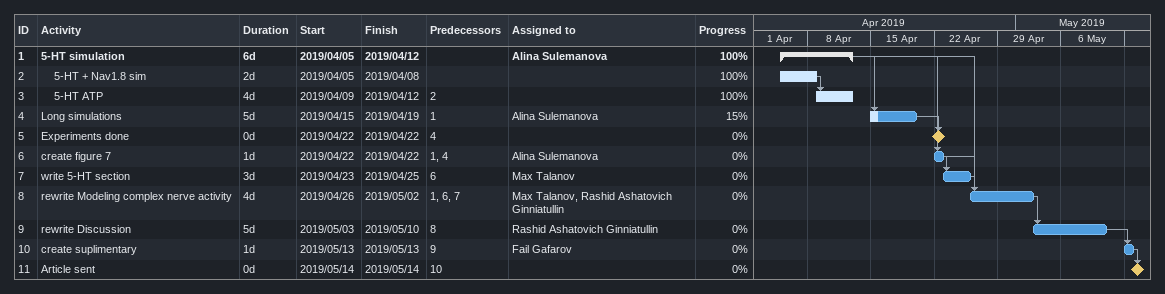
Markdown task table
| ID | Level | Task | Duration | Start | Finish | Predecessors | Resources | % complete |
|---|---|---|---|---|---|---|---|---|
| 1 | 1 | **5-HT simulation** | 6d | 2019-04-05 | 2019-04-12 |  | Alina Sulemanova | 100 |
| 2 | 2 | 5-HT + Nav1.8 sim | 2d | 2019-04-05 | 2019-04-08 |  |  | 100 |
| 3 | 2 | 5-HT ATP | 4d | 2019-04-09 | 2019-04-12 | 2 |  | 100 |
| 4 | 1 | Long simulations | 5d | 2019-04-15 | 2019-04-19 | 1 | Alina Sulemanova | 15 |
| 5 | 1 | Experiments done | 0d | 2019-04-22 | 2019-04-22 | 4 |  | 0 |
| 6 | 1 | create figure 7 | 1d | 2019-04-22 | 2019-04-22 | 1, 4 | Alina Sulemanova | 0 |
| 7 | 1 | write 5-HT section | 3d | 2019-04-23 | 2019-04-25 | 6 | Max Talanov | 0 |
| 8 | 1 | rewrite Modeling complex nerve activity | 4d | 2019-04-26 | 2019-05-02 | 1, 6, 7 | Max Talanov, Rashid Ashatovich Ginniatullin | 0 |
| 9 | 1 | rewrite Discussion | 5d | 2019-05-03 | 2019-05-10 | 8 | Rashid Ashatovich Ginniatullin | 0 |
| 10 | 1 | create suplimentary | 1d | 2019-05-13 | 2019-05-13 | 9 | Fail Gafarov | 0 |
| 11 | 1 | Article sent | 0d | 2019-05-14 | 2019-05-14 | 10 |  | 0 |
